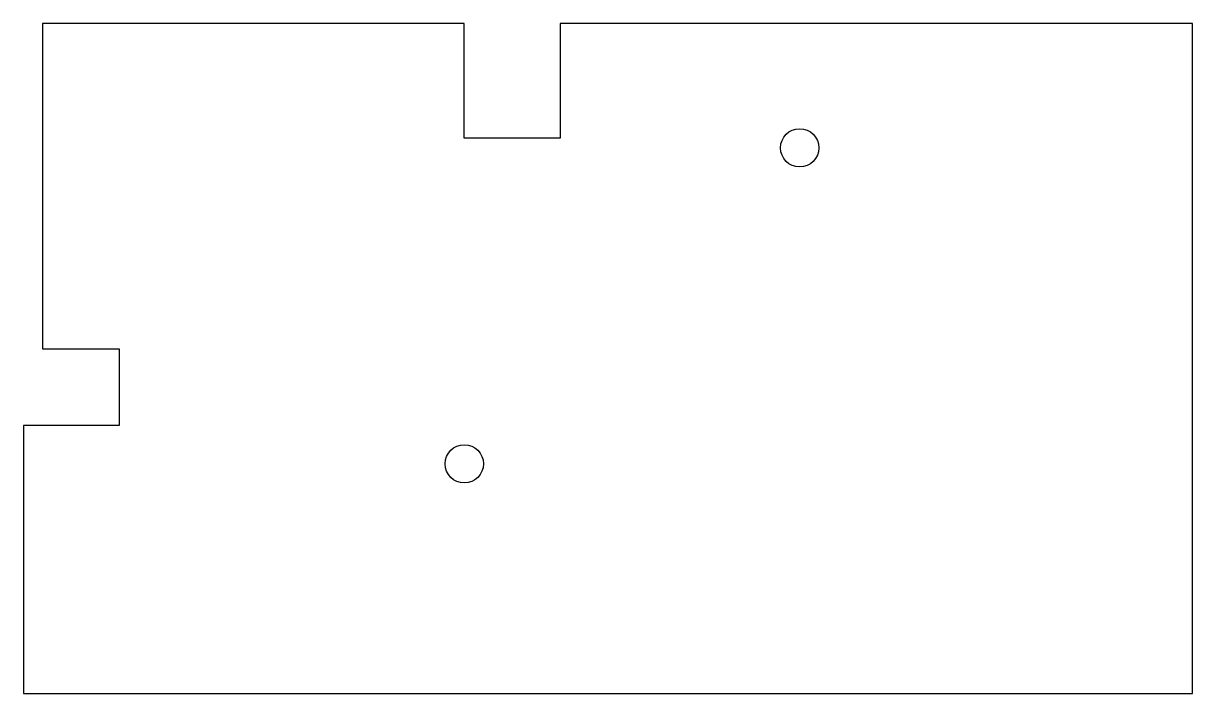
# Model space of a CAD drawing. Header units: millimetres. Extents: x -61 to 0, y -35 to 0.
import ezdxf

# ---------------------------------------------------------------- set-up
doc = ezdxf.new("R2010")
doc.units = ezdxf.units.MM
doc.layers.get('0').update_dxf_attribs({"linetype": 'CONTINUOUS'})

msp = doc.modelspace()

# ---------------------------------------------------------------- linework, layer by layer
msp.add_lwpolyline([(-33, 0), (-33, -6), (-38, -6), (-38, 0), (-60, 0), (-60, -17), (-56, -17), (-56, -21), (-61, -21), (-61, -35), (0, -35), (0, 0)], close=True)
for centre in [(-20.5, -6.5), (-38, -23)]:
    msp.add_circle(centre, 1)

doc.saveas('drawing.dxf')
